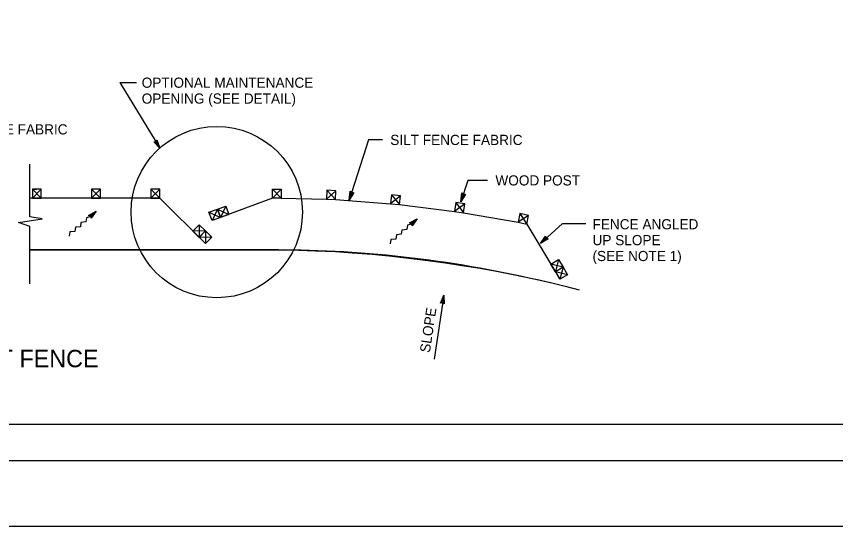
# Model space of a CAD drawing. Extents: x -894 to 866, y -476 to 714.
# Drawn here: x -285 to 279, y -476 to -125 of the extents above; entities that cross this region are included whole.
import ezdxf

# ---------------------------------------------------------------- set-up
doc = ezdxf.new("R2010")
doc.units = 0
for name, color, linetype in [('10 Sheet Format', 7, 'Continuous'), ('56 Stage 3 Anno', 7, 'Continuous'), ('57 Undefined', 7, 'Continuous'), ('60 Nongeo Data', 7, 'Continuous')]:
    doc.layers.add(name, color=color, linetype=linetype)

msp = doc.modelspace()

# ---------------------------------------------------------------- linework, layer by layer
at = {"layer": '10 Sheet Format'}
for p, q in [((-813.45, -406.04), (811.55, -406.04)), ((-863.46, -431.04), (836.55, -431.04))]:
    msp.add_line(p, q, dxfattribs=at)
for points in [[(-894.04, 713.56), (865.96, 713.56), (865.96, -476.44), (-894.04, -476.44)], [(-863.46, -431.04), (836.55, -431.04), (836.55, 668.96), (-863.46, 668.96)]]:
    msp.add_lwpolyline(points, close=True, dxfattribs=at)
at = {"layer": '56 Stage 3 Anno'}
for p, q in [((-213.42, -170.76), (-186.04, -215.96)), ((-213.42, -170.76), (-202.12, -170.76)), ((-190.21, -211.59), (-188.69, -211.58)), ((-186.04, -215.96), (-190.21, -211.59)), ((-190.21, -211.59), (-190.21, -211.59)), ((-186.75, -214.79), (-189.79, -211.6)), ((-187.44, -213.64), (-189.41, -211.58)), ((-188.15, -212.47), (-188.99, -211.59)), ((-188.69, -211.58), (-187.97, -210.23)), ((-188.54, -211.3), (-188.15, -212.47)), ((-188.34, -210.97), (-187.44, -213.64)), ((-188.16, -210.59), (-186.74, -214.8)), ((-187.97, -210.23), (-187.97, -210.23)), ((-187.97, -210.23), (-186.04, -215.96)), ((-42.38, -210.34), (-55.65, -251.74)), ((-32.73, -210.34), (-42.38, -210.34)), ((-186.04, -215.96), (-186.04, -215.96)), ((25.93, -238.19), (21.22, -252.87)), ((39.56, -238.19), (25.93, -238.19)), ((-55.65, -251.74), (-55.1, -245.71)), ((-52.59, -246.52), (-55.65, -251.74)), ((-55.24, -250.43), (-54.83, -246.04)), ((-52.99, -246.61), (-55.24, -250.44)), ((-55.1, -245.71), (-55.1, -245.71)), ((-55.1, -245.71), (-54.09, -246.86)), ((-54.82, -249.15), (-54.56, -246.31)), ((-53.4, -246.72), (-54.82, -249.15)), ((-54.41, -247.85), (-54.29, -246.64)), ((-53.78, -246.78), (-54.41, -247.85)), ((-54.09, -246.86), (-52.59, -246.52)), ((-52.59, -246.52), (-52.59, -246.52)), ((21.22, -252.87), (21.78, -246.84)), ((24.28, -247.65), (21.22, -252.87)), ((21.63, -251.56), (22.04, -247.17)), ((23.88, -247.74), (21.64, -251.57)), ((21.78, -246.84), (21.78, -246.84)), ((21.78, -246.84), (22.78, -247.99)), ((22.05, -250.28), (22.31, -247.44)), ((23.47, -247.85), (22.05, -250.28)), ((22.47, -248.98), (22.58, -247.77)), ((23.1, -247.91), (22.47, -248.98)), ((22.78, -247.99), (24.28, -247.65)), ((24.28, -247.65), (24.28, -247.65)), ((-55.65, -251.74), (-55.65, -251.74)), ((21.22, -252.87), (21.22, -252.87)), ((-236.36, -263.86), (-236.8, -266.78)), ((-233.48, -263.01), (-236.36, -263.86)), ((-234.99, -262.26), (-229.72, -259.48)), ((-233.56, -262.75), (-234.99, -262.26)), ((-234.99, -262.26), (-234.99, -262.26)), ((-234.61, -262.39), (-230.74, -260.34)), ((-234.21, -262.5), (-231.76, -261.21)), ((-233.86, -262.65), (-232.78, -262.08)), ((-233.31, -264.23), (-233.56, -262.75)), ((-232.78, -262.08), (-233.5, -263.04)), ((-231.76, -261.21), (-233.45, -263.45)), ((-230.75, -260.35), (-233.36, -263.82)), ((-229.72, -259.48), (-233.31, -264.23)), ((-233.31, -264.23), (-233.31, -264.23)), ((-229.72, -259.48), (-229.72, -259.48)), ((-14.16, -267.5), (-8.89, -264.71)), ((-8.89, -264.71), (-12.48, -269.47)), ((-8.89, -264.71), (-8.89, -264.71)), ((-244.08, -270.4), (-244.52, -273.31)), ((-240.66, -270.04), (-244.08, -270.4)), ((-240.22, -267.13), (-240.66, -270.04)), ((-236.8, -266.78), (-240.22, -267.13)), ((-15.53, -269.1), (-15.98, -272.01)), ((-12.66, -268.25), (-15.53, -269.1)), ((-12.73, -267.98), (-14.16, -267.5)), ((-14.16, -267.5), (-14.16, -267.5)), ((-13.78, -267.62), (-9.91, -265.58)), ((-13.38, -267.74), (-10.93, -266.45)), ((-13.03, -267.89), (-11.95, -267.32)), ((-12.48, -269.47), (-12.73, -267.98)), ((-11.95, -267.32), (-12.68, -268.27)), ((-10.93, -266.45), (-12.62, -268.69)), ((-9.92, -265.59), (-12.54, -269.05)), ((-12.48, -269.47), (-12.48, -269.47)), ((90.8, -267.98), (75.95, -281.51)), ((107.01, -267.98), (90.8, -267.98)), ((-247.94, -273.67), (-248.38, -276.58)), ((-244.52, -273.31), (-247.94, -273.67)), ((-23.25, -275.64), (-23.7, -278.55)), ((-19.83, -275.28), (-23.25, -275.64)), ((-19.39, -272.37), (-19.83, -275.28)), ((-15.98, -272.01), (-19.39, -272.37)), ((-27.11, -278.91), (-27.56, -281.82)), ((-23.7, -278.55), (-27.11, -278.91)), ((75.95, -281.51), (79.43, -276.56)), ((81.2, -278.51), (75.95, -281.51)), ((75.95, -281.51), (75.95, -281.51)), ((76.96, -280.58), (79.5, -276.98)), ((80.81, -278.39), (76.96, -280.59)), ((77.96, -279.68), (79.6, -277.35)), ((80.4, -278.28), (77.96, -279.68)), ((78.97, -278.76), (79.67, -277.77)), ((80.04, -278.15), (78.97, -278.76)), ((79.43, -276.56), (79.43, -276.56)), ((79.43, -276.56), (79.73, -278.06)), ((79.73, -278.06), (81.2, -278.51)), ((81.2, -278.51), (81.2, -278.51)), ((9.31, -317.11), (2.68, -361.18)), ((7.12, -322.75), (9.31, -317.11)), ((7.5, -322.59), (9.1, -318.45)), ((7.89, -322.42), (8.9, -319.79)), ((8.25, -322.3), (8.7, -321.14)), ((8.7, -321.14), (8.78, -322.35)), ((8.9, -319.79), (9.1, -322.64)), ((9.11, -318.46), (9.41, -322.86)), ((9.31, -317.11), (9.31, -317.11)), ((9.31, -317.11), (9.72, -323.14)), ((8.55, -322.17), (7.12, -322.75)), ((7.12, -322.75), (7.12, -322.75)), ((9.72, -323.14), (8.55, -322.17)), ((9.72, -323.14), (9.72, -323.14))]:
    msp.add_line(p, q, dxfattribs=at)
msp.add_circle((-146.83, -260), 58.96, dxfattribs=at)
at = {"layer": '60 Nongeo Data'}
for p, q in [((-275.31, -263.34), (-275.31, -227.11)), ((-273.68, -244.21), (-267.54, -250.36)), ((-267.54, -244.21), (-273.68, -250.36)), ((-273.68, -244.21), (-267.54, -250.36)), ((-267.54, -244.21), (-273.68, -250.36)), ((-272.53, -244.21), (-270.92, -244.21)), ((-272.53, -244.21), (-270.92, -244.21)), ((-232.88, -244.21), (-226.74, -250.36)), ((-226.74, -244.21), (-232.88, -250.36)), ((-232.88, -244.21), (-226.74, -250.36)), ((-226.74, -244.21), (-232.88, -250.36)), ((-192.09, -244.21), (-185.95, -250.36)), ((-185.95, -244.21), (-192.09, -250.36)), ((-192.09, -244.21), (-185.95, -250.36)), ((-185.95, -244.21), (-192.09, -250.36)), ((-102.39, -244.21), (-108.53, -250.36)), ((-108.53, -244.21), (-102.39, -250.36)), ((-102.39, -244.21), (-108.53, -250.36)), ((-108.53, -244.21), (-102.39, -250.36)), ((-64.93, -245.32), (-71.36, -251.15)), ((-64.93, -245.32), (-71.36, -251.15)), ((-71.07, -245.03), (-65.23, -251.44)), ((-71.07, -245.03), (-65.23, -251.44)), ((-185.95, -250.36), (-275.31, -250.36)), ((-185.95, -250.36), (-230.25, -250.36)), ((-185.95, -250.36), (-154.62, -281.68)), ((-108.53, -250.36), (-150.02, -265.88)), ((-102.39, -250.36), (-71.36, -251.15)), ((-102.39, -250.36), (-71.36, -251.15)), ((-65.23, -251.44), (-27.17, -254.24)), ((-65.23, -251.44), (-27.17, -254.24)), ((-20.46, -248.74), (-27.17, -254.24)), ((-20.46, -248.74), (-27.17, -254.24)), ((-26.57, -248.14), (-21.06, -254.84)), ((-26.57, -248.14), (-21.06, -254.84)), ((17.77, -253.48), (22.88, -260.47)), ((17.77, -253.48), (22.88, -260.47)), ((-146.4, -257.99), (-150.02, -265.88)), ((-146.4, -257.99), (-150.02, -265.88)), ((-146.4, -257.99), (-138.51, -261.62)), ((-146.4, -257.99), (-138.51, -261.62)), ((-140.64, -255.85), (-144.27, -263.75)), ((-140.64, -255.85), (-144.27, -263.75)), ((-21.06, -254.84), (16.83, -259.53)), ((-21.06, -254.84), (16.83, -259.53)), ((23.82, -254.42), (16.83, -259.53)), ((23.82, -254.42), (16.83, -259.53)), ((-283.15, -267.26), (-266.82, -264.65)), ((-266.82, -264.65), (-275.31, -263.34)), ((-152.16, -260.12), (-144.27, -263.75)), ((-152.16, -260.12), (-144.27, -263.75)), ((22.88, -260.47), (60.5, -267)), ((67.77, -262.27), (60.5, -267)), ((67.77, -262.27), (60.5, -267)), ((61.76, -261), (66.5, -268.26)), ((61.76, -261), (66.5, -268.26)), ((-275.31, -269.88), (-283.15, -267.26)), ((-275.31, -309.47), (-275.31, -269.88)), ((-158.94, -268.7), (-158.93, -277.31)), ((-158.94, -268.7), (-158.93, -277.31)), ((66.5, -268.26), (89.29, -306.26)), ((66.5, -268.26), (66.64, -268.29)), ((-154.55, -272.99), (-163.24, -273.09)), ((-154.55, -272.99), (-163.24, -273.09)), ((-154.55, -272.99), (-154.62, -281.68)), ((-154.55, -272.99), (-154.62, -281.68)), ((-150.24, -277.37), (-158.85, -277.39)), ((-150.24, -277.37), (-158.85, -277.39)), ((-275.31, -285.8), (-104.25, -285.8)), ((-274.98, -286.03), (-100.85, -286.03)), ((-104.25, -285.95), (-90.34, -286.14)), ((-90.34, -286.14), (-78.95, -286.61)), ((-78.95, -286.61), (-65.05, -287.19)), ((-65.05, -287.19), (-53.67, -287.98)), ((-53.67, -287.98), (-39.8, -288.95)), ((-39.8, -288.95), (-28.45, -290.2)), ((-28.45, -290.2), (-14.63, -291.72)), ((-14.63, -291.72), (-3.32, -293.16)), ((88.25, -292.61), (86.17, -300.97)), ((88.25, -292.61), (86.17, -300.97)), ((-3.32, -293.16), (10.48, -294.91)), ((10.48, -294.91), (21.75, -296.68)), ((21.75, -296.68), (34.4, -298.66)), ((34.4, -298.66), (45.61, -300.75)), ((91.47, -297.85), (83.02, -295.83)), ((91.47, -297.85), (83.02, -295.83)), ((91.47, -297.85), (89.29, -306.26)), ((91.47, -297.85), (89.29, -306.26)), ((45.61, -300.75), (58.21, -303.09)), ((58.21, -303.09), (69.34, -305.56)), ((94.59, -303.13), (86.23, -301.06)), ((94.59, -303.13), (86.23, -301.06)), ((69.34, -305.56), (81.85, -308.33)), ((81.85, -308.33), (92.92, -311.05)), ((92.92, -311.05), (102.54, -313.42))]:
    msp.add_line(p, q, dxfattribs=at)
for points in [[(-273.68, -250.36), (-267.54, -250.36), (-267.54, -244.21), (-273.68, -244.21)], [(-273.68, -250.36), (-267.54, -250.36), (-267.54, -244.21), (-273.68, -244.21)], [(-232.88, -250.36), (-226.74, -250.36), (-226.74, -244.21), (-232.88, -244.21)], [(-232.88, -250.36), (-226.74, -250.36), (-226.74, -244.21), (-232.88, -244.21)], [(-192.09, -250.36), (-185.95, -250.36), (-185.95, -244.21), (-192.09, -244.21)], [(-192.09, -250.36), (-185.95, -250.36), (-185.95, -244.21), (-192.09, -244.21)], [(-102.39, -250.36), (-108.53, -250.36), (-108.53, -244.21), (-102.39, -244.21)], [(-102.39, -250.36), (-108.53, -250.36), (-108.53, -244.21), (-102.39, -244.21)], [(-71.36, -251.15), (-65.23, -251.44), (-64.93, -245.32), (-71.07, -245.03)], [(-71.36, -251.15), (-65.23, -251.44), (-64.93, -245.32), (-71.07, -245.03)], [(-27.17, -254.24), (-21.06, -254.84), (-20.46, -248.74), (-26.57, -248.14)], [(-27.17, -254.24), (-21.06, -254.84), (-20.46, -248.74), (-26.57, -248.14)], [(16.83, -259.53), (22.88, -260.47), (23.82, -254.42), (17.77, -253.48)], [(16.83, -259.53), (22.88, -260.47), (23.82, -254.42), (17.77, -253.48)], [(-144.27, -263.75), (-150.02, -265.88), (-152.16, -260.12), (-146.4, -257.99)], [(-144.27, -263.75), (-150.02, -265.88), (-152.16, -260.12), (-146.4, -257.99)], [(-138.51, -261.62), (-144.27, -263.75), (-146.4, -257.99), (-140.64, -255.85)], [(-138.51, -261.62), (-144.27, -263.75), (-146.4, -257.99), (-140.64, -255.85)], [(60.5, -267), (66.5, -268.26), (67.77, -262.27), (61.76, -261)], [(60.5, -267), (66.5, -268.26), (67.77, -262.27), (61.76, -261)], [(-158.85, -277.39), (-163.24, -273.09), (-158.94, -268.7), (-154.55, -272.99)], [(-158.85, -277.39), (-163.24, -273.09), (-158.94, -268.7), (-154.55, -272.99)], [(-154.62, -281.68), (-158.93, -277.31), (-154.55, -272.99), (-150.24, -277.37)], [(-154.62, -281.68), (-158.93, -277.31), (-154.55, -272.99), (-150.24, -277.37)], [(86.23, -301.06), (83.02, -295.83), (88.25, -292.61), (91.47, -297.85)], [(86.23, -301.06), (83.02, -295.83), (88.25, -292.61), (91.47, -297.85)], [(89.29, -306.26), (86.17, -300.97), (91.47, -297.85), (94.59, -303.13)], [(89.29, -306.26), (86.17, -300.97), (91.47, -297.85), (94.59, -303.13)]]:
    msp.add_lwpolyline(points, close=True, dxfattribs=at)
msp.add_arc((-107.65, -1092.32), 806.31, 76.07261, 89.51693, dxfattribs=at)

# ---------------------------------------------------------------- texts
at = {"layer": '57 Undefined'}
for s, height, p in [('OPTIONAL MAINTENANCE', 7, (-198.45, -174.45)), ('OPENING (SEE DETAIL)', 7, (-198.45, -185.38)), ('SILT FENCE FABRIC', 7, (-340.49, -206.58)), ('SILT FENCE FABRIC', 7, (-27.44, -213.84)), ('WOOD POST', 7, (44.9, -241.69)), ('FENCE ANGLED', 7, (111.72, -271.86)), ('UP SLOPE', 7, (111.72, -282.79)), ('(SEE NOTE 1)', 7, (111.72, -293.73)), ('TEMPORARY SILT FENCE', 12, (-426.99, -366.78))]:
    msp.add_text(s, height=height, dxfattribs=at).set_placement(p)
msp.add_text('SLOPE', height=7, rotation=81.4565, dxfattribs=at).set_placement((-0.24, -357.1))

doc.saveas('drawing.dxf')
